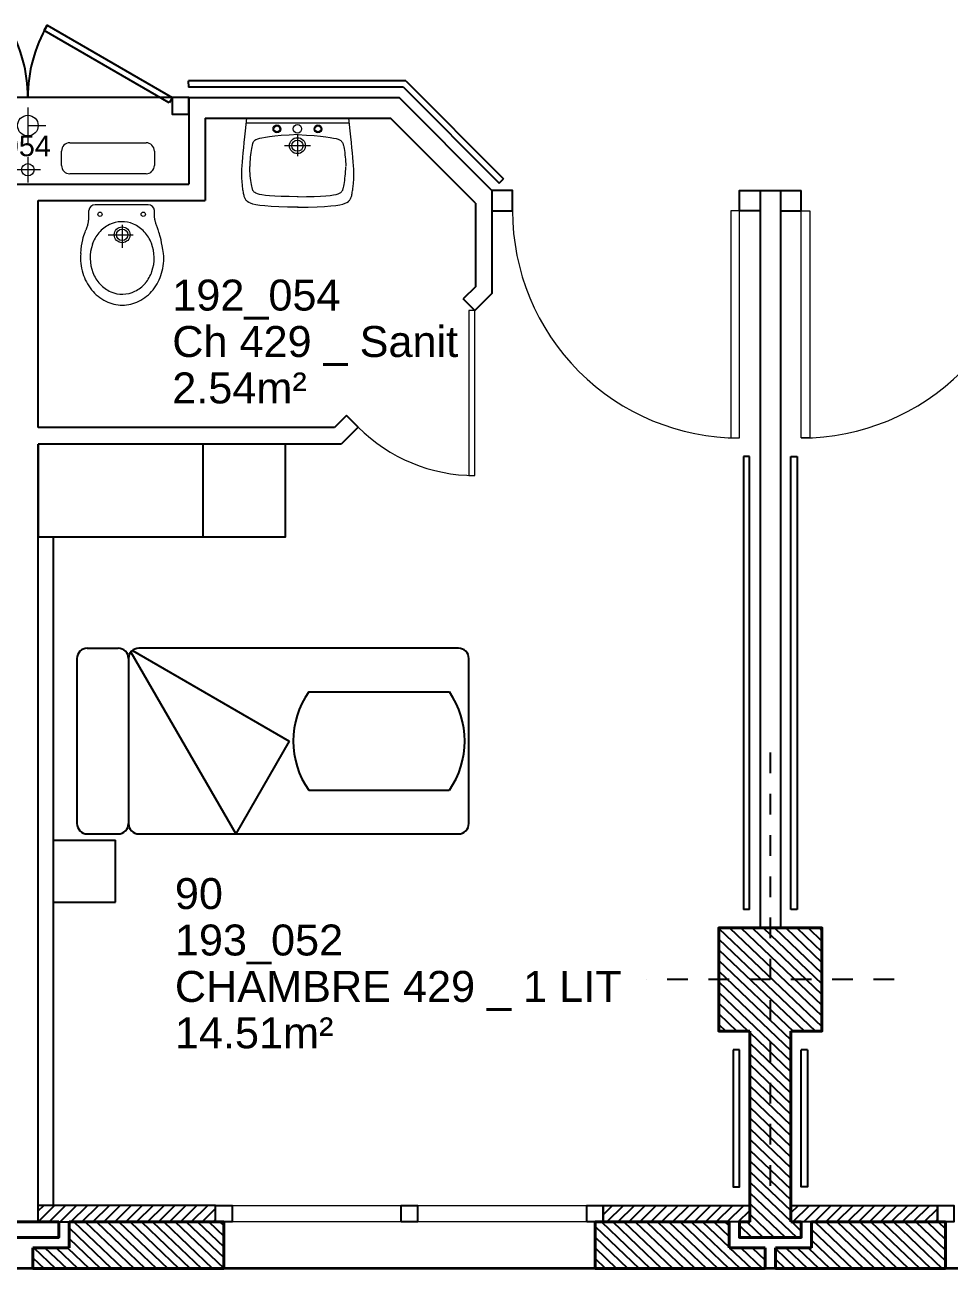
# Model space of a CAD drawing. Header units: metres. Extents: x -8 to 211, y -5 to 116.
# Drawn here: x 190.99 to 195.47, y 48.7 to 54.82 of the extents above; entities that cross this region are included whole.
import ezdxf

# ---------------------------------------------------------------- set-up
doc = ezdxf.new("R2010")
doc.units = ezdxf.units.M
doc.header["$LTSCALE"] = 0.6
doc.header["$MEASUREMENT"] = 0
doc.linetypes.add('CACHÉ', pattern=[0.25, 0.125, -0.125])
doc.linetypes.add('CONTINU', pattern=[0])
doc.layers.get('0').update_dxf_attribs({"linetype": 'CONTINUOUS'})
for name, color, linetype in [('001axes', 1, 'CONTINUOUS'), ('009 main courante', 181, 'CONTINUOUS'), ('400 Lits', 150, 'CONTINUOUS'), ('A_AGENC', 204, 'CONTINUOUS'), ('A_EQMP', 142, 'CONTINUOUS'), ('A_Etiqu_Gaine', 8, 'CONTINUOUS'), ('A_Etiqu_Gaine_ancien', 8, 'CONTINUOUS'), ('A_Etiqu_Gaine_code', 8, 'CONTINUOUS'), ('A_Etiqu_Local', 8, 'CONTINUOUS'), ('A_Etiqu_Local_ancien', 8, 'CONTINUOUS'), ('A_HACH_CLOIS', 7, 'CONTINU'), ('A_HACH_STRUC', 7, 'CONTINUOUS'), ('A_MUR_CLOIS', 8, 'CONTINU'), ('A_MURS_ALÈG', 7, 'CONTINU')]:
    doc.layers.add(name, color=color, linetype=linetype)
for name, color, linetype, lineweight in [('A_CHASS', 4, 'CONTINU', 0), ('A_MURS_STRU', 7, 'CONTINU', 40), ('A_PORTE', 8, 'CONTINU', 0), ('A_SANI', 5, 'CONTINU', 0), ('CONTOUR', 54, 'CONTINUOUS', 30)]:
    doc.layers.add(name, color=color, linetype=linetype, lineweight=lineweight)
doc.styles.add('Attribut', font='arial.ttf')

# ---------------------------------------------------------------- blocks, each defined once
blk = doc.blocks.new('A_Etiqu_Local')
at = {"style": 'Attribut', "flags": 1}
for tag, p in [('CODE_HOPITAL', (-0.4463, 1.632)), ('CODE_SITE', (-0.4463, 1.407)), ('CODE_BATIMENT', (-0.4463, 1.182)), ('CODE_SECTEUR', (-0.4463, 0.957)), ('CODE_ETAGE', (-0.4463, 0.732)), ('NOM_NORMALISE', (-0.4463, -0.843)), ('SECTEUR_ACTIVITE', (-0.4463, -1.068)), ('SOUS_SECTEUR_ACTIVITE', (-0.4463, -1.293)), ('VOLUME', (-0.4463, -1.518)), ('SERVICE', (-0.4463, -1.743)), ('CODE_UG', (-0.4463, -1.968)), ('CODE_UA', (-0.4463, -2.193)), ('CODE_POLE', (-0.4463, -2.418)), ('OCCUPANT_EXTERNE', (-0.4463, -2.643)), ('DISPONIBILITE', (-0.4463, -2.868)), ('ACCES_HANDICAPES', (-0.4463, -3.093)), ('NATURE_SOL', (-0.4463, -3.318)), ('RISQUE_LABORATOIRE', (-0.4463, -3.543)), ('AMIANTE', (-0.4463, -3.768))]:
    blk.add_attdef(tag, p, '', height=0.15, dxfattribs=at)
at = {"layer": 'A_Etiqu_Local', "style": 'Attribut'}
for tag, p in [('CODE_PIECE', (-0.4463, 0.282)), ('NOM_USAGE', (-0.4463, 0.057)), ('SURFACE', (-0.4463, -0.168))]:
    blk.add_attdef(tag, p, '', height=0.15, dxfattribs=at)
at = {"layer": 'A_Etiqu_Local_ancien', "style": 'Attribut'}
blk.add_attdef('CODE_PIECE_ANCIEN', (-0.4463, 0.507), '', height=0.15, dxfattribs=at)
blk = doc.blocks.new('A_Etiqu_Gaine')
at = {"style": 'Attribut', "flags": 1}
for tag, p in [('CODE_HOPITAL', (-0.4323, 0.8651)), ('CODE_SITE', (-0.4323, 0.7151)), ('CODE_BATIMENT', (-0.4323, 0.5651)), ('CODE_SECTEUR', (-0.4323, 0.4151)), ('CODE_ETAGE', (-0.4323, 0.2651)), ('NOM_NORMALISE', (-0.4323, -0.3349)), ('SECTEUR_ACTIVITE', (-0.4323, -0.4849)), ('SOUS_SECTEUR_ACTIVITE', (-0.4323, -0.6349)), ('SURFACE', (-0.4323, -0.7849)), ('CODE_UG', (-0.4323, -0.9349)), ('CODE_POLE', (-0.4323, -1.0849)), ('AMIANTE', (-0.4323, -1.2349))]:
    blk.add_attdef(tag, p, '', height=0.1, dxfattribs=at)
at = {"layer": 'A_Etiqu_Gaine', "style": 'Attribut'}
blk.add_attdef('NOM_USAGE', (-0.4323, -0.1849), '', height=0.1, dxfattribs=at)
at = {"layer": 'A_Etiqu_Gaine_ancien', "style": 'Attribut'}
blk.add_attdef('CODE_PIECE_ANCIEN', (-0.4323, 0.1151), '', height=0.1, dxfattribs=at)
at = {"layer": 'A_Etiqu_Gaine_code', "style": 'Attribut'}
blk.add_attdef('CODE_PIECE', (-0.4323, -0.0349), '', height=0.1, dxfattribs=at)

msp = doc.modelspace()

# ---------------------------------------------------------------- hatches: boundary and pattern name
at = {"layer": 'A_HACH_CLOIS'}
h = msp.add_hatch(dxfattribs=at)
h.set_pattern_fill('ANSI31', color=8, scale=0.3, style=0)
h.set_pattern_definition([(45, (191.049876, 49.021403), (-0.0265165, 0.0265165), [])])
h.paths.add_polyline_path([(191.9098, 49.1014), (191.0499, 49.1014), (191.0499, 49.0214), (191.9098, 49.0214)])
h.paths.add_polyline_path([(194.5, 49.1014), (193.7898, 49.1014), (193.7898, 49.0214), (194.5, 49.0214)])
h.paths.add_polyline_path([(195.4099, 49.1014), (194.7001, 49.1014), (194.7001, 49.0214), (195.4099, 49.0214)])
h.paths.add_polyline_path([(198.1162, 49.1014), (197.2899, 49.1014), (197.2899, 49.0214), (198.1162, 49.0214)])
at = {"layer": 'A_HACH_STRUC', "linetype": 'Continuous'}
h = msp.add_hatch(dxfattribs=at)
h.set_pattern_fill('ANSI31', color=8, scale=0.3, angle=-88.5553, style=0)
h.paths.add_polyline_path([(194.8499, 50.4462), (194.3499, 50.4462), (194.3499, 49.9462), (194.5, 49.9462), (194.5, 49.0214), (194.4499, 49.0214), (194.4499, 48.9464), (194.7499, 48.9464), (194.7499, 49.0214), (194.7001, 49.0214), (194.7001, 49.9462), (194.8499, 49.9462)])
h = msp.add_hatch(dxfattribs=at)
h.set_pattern_fill('ANSI31', color=8, scale=0.3, angle=-88.5553, style=0)
h.set_pattern_definition([(316.4447, (191.024783, 48.7964), (0.02583954, 0.0271766), [])])
h.paths.add_polyline_path([(191.9497, 49.0214), (191.9098, 49.0214), (191.1998, 49.0214), (191.1998, 48.8964), (191.0248, 48.8964), (191.0248, 48.7964), (191.9497, 48.7964)])
h.paths.add_polyline_path([(194.3999, 49.0214), (193.7898, 49.0214), (193.75, 49.0214), (193.75, 48.7964), (194.5749, 48.7964), (194.5749, 48.8964), (194.3999, 48.8964)])
h.paths.add_polyline_path([(195.4498, 49.0214), (195.4099, 49.0214), (194.7999, 49.0214), (194.7999, 48.8964), (194.6249, 48.8964), (194.6249, 48.7964), (195.4498, 48.7964)])

# ---------------------------------------------------------------- linework, layer by layer
at = {"layer": '001axes', "color": 8, "linetype": 'CACHÉ'}
for p, q in [((194.5999, 51.2962), (194.5999, 49.1176)), ((195.1999, 50.1962), (193.9999, 50.1962))]:
    msp.add_line(p, q, dxfattribs=at)
at = {"layer": '009 main courante', "color": 8, "linetype": 'Continuous'}
for p, q in [((191.7797, 54.5209), (191.7796, 54.5509)), ((192.833, 54.5509), (191.7796, 54.5509)), ((192.8206, 54.5209), (191.7796, 54.5209)), ((192.8206, 54.5209), (193.2852, 54.0563)), ((192.833, 54.5509), (193.3064, 54.0775)), ((193.2852, 54.0563), (193.3064, 54.0775)), ((194.4997, 52.7311), (194.4697, 52.7311)), ((194.4697, 52.7311), (194.4697, 50.5362)), ((194.4997, 50.5362), (194.4997, 52.7311)), ((194.7001, 50.5362), (194.7001, 52.7311)), ((194.7001, 52.7311), (194.7301, 52.7311)), ((194.7301, 52.7311), (194.7301, 50.5362)), ((194.4997, 50.5362), (194.4697, 50.5362)), ((194.7301, 50.5362), (194.7001, 50.5362)), ((194.4497, 49.8562), (194.4197, 49.8562)), ((194.7801, 49.8562), (194.7501, 49.8562))]:
    msp.add_line(p, q, dxfattribs=at)
for points in [[(194.4197, 49.8562), (194.4197, 49.1914), (194.4497, 49.1914), (194.4497, 49.8562)], [(194.7801, 49.8562), (194.7801, 49.1914), (194.7501, 49.1914), (194.7501, 49.8562)]]:
    msp.add_lwpolyline(points, dxfattribs=at)
at = {"layer": '400 Lits', "color": 8, "linetype": 'Continuous'}
for p, q in [((191.2379, 51.7519), (191.2379, 50.9519)), ((191.2879, 51.8019), (191.4379, 51.8019)), ((191.4879, 51.7519), (191.4879, 50.9519)), ((191.4879, 51.7519), (191.4879, 50.9519)), ((191.4879, 51.7519), (191.4879, 50.9519)), ((191.4988, 51.7831), (192.0076, 50.9019)), ((191.5068, 51.791), (192.2674, 51.3519)), ((193.0879, 51.8019), (191.5377, 51.8019)), ((193.1379, 50.9519), (193.1379, 51.7519)), ((192.3619, 51.5905), (193.0434, 51.5905)), ((192.2674, 51.3519), (192.0076, 50.9019)), ((192.3619, 51.1134), (193.0434, 51.1134)), ((191.2879, 50.9019), (191.4379, 50.9019)), ((191.5377, 50.9019), (193.0879, 50.9019))]:
    msp.add_line(p, q, dxfattribs=at)
for centre, radius, start, end in [((191.2879, 51.7519), 0.05, 89.99938, 179.99947), ((191.4379, 51.7519), 0.05, 0.00053, 90.00062), ((191.5379, 51.7519), 0.05, 89.99948, 179.99937), ((193.0879, 51.7519), 0.05, 0.00168, 90.00176), ((192.7027, 51.3519), 0.416, 145.00777, 214.99254), ((192.7027, 51.3519), 0.416, 325.00791, 34.99193), ((191.2879, 50.9519), 0.05, 180.00168, 270.00176), ((191.4379, 50.9519), 0.05, 269.99824, 359.99832), ((191.5379, 50.9519), 0.05, 180.00168, 270.00176), ((193.0879, 50.9519), 0.05, 269.99938, 359.99947)]:
    msp.add_arc(centre, radius, start, end, dxfattribs=at)
at = {"layer": 'A_AGENC', "color": 8, "linetype": 'Continuous'}
msp.add_line((191.7799, 54.4709), (190.2199, 54.4709), dxfattribs=at)
msp.add_lwpolyline([(191.6849, 54.4449), (191.0787, 54.7949), (191.0937, 54.8209), (191.6999, 54.4709)], close=True, dxfattribs=at)
msp.add_lwpolyline([(191.6999, 54.4709), (191.6999, 54.3909), (191.7799, 54.3909), (191.7799, 54.4709)], dxfattribs=at)
for centre, start, end in [((190.2999, 54.4709), 359.99998, 29.99998), ((191.6999, 54.4709), 150, 179.99999)]:
    msp.add_arc(centre, 0.7, start, end, dxfattribs=at)
at = {"layer": 'A_CHASS', "color": 8, "linetype": 'Continuous'}
for p, q in [((191.9898, 49.1014), (193.7098, 49.1014)), ((193.7098, 49.0214), (191.9898, 49.0214))]:
    msp.add_line(p, q, dxfattribs=at)
at = {"layer": 'A_EQMP', "color": 8, "linetype": 'Continuous'}
for p, q in [((191.8499, 52.3409), (191.8499, 52.7909)), ((191.1247, 49.1014), (191.1247, 52.3409)), ((191.1247, 50.8711), (191.4248, 50.8711)), ((191.4247, 50.5711), (191.4247, 50.8711)), ((191.1247, 50.5711), (191.4247, 50.5711))]:
    msp.add_line(p, q, dxfattribs=at)
msp.add_lwpolyline([(191.0499, 52.7909), (191.0499, 52.3409), (192.2499, 52.3409), (192.2499, 52.7909)], close=True, dxfattribs=at)
at = {"layer": 'A_MUR_CLOIS', "color": 8, "linetype": 'Continuous'}
for p, q in [((191.7799, 54.4709), (191.7799, 54.0514)), ((191.7799, 54.4709), (192.7996, 54.4709)), ((193.2496, 54.0209), (192.7996, 54.4709)), ((191.8599, 54.3709), (191.8599, 53.9714)), ((191.8599, 54.3709), (192.7582, 54.3709)), ((193.1696, 53.9595), (192.7582, 54.3709)), ((190.2199, 54.0514), (191.7799, 54.0514)), ((193.2496, 54.0209), (193.2496, 53.5209)), ((194.5499, 54.0209), (194.5499, 50.4462)), ((194.6499, 54.0209), (194.6499, 50.4462)), ((191.0499, 52.8709), (191.0499, 53.9714)), ((191.0499, 53.9714), (191.8599, 53.9714)), ((193.1696, 53.9595), (193.1696, 53.5541)), ((193.1696, 53.5541), (193.1108, 53.4953)), ((193.2496, 53.5209), (193.1674, 53.4388)), ((193.1674, 53.4388), (193.1108, 53.4953)), ((192.5451, 52.9297), (192.4864, 52.8709)), ((192.6017, 52.8731), (192.5451, 52.9297)), ((192.4864, 52.8709), (191.0499, 52.8709)), ((192.6017, 52.8731), (192.5196, 52.7909)), ((191.0499, 49.0214), (191.0499, 52.7909)), ((192.5196, 52.7909), (191.0499, 52.7909))]:
    msp.add_line(p, q, dxfattribs=at)
for points in [[(193.2498, 53.9209), (193.3498, 53.9209), (193.3498, 54.0209), (193.2498, 54.0209)], [(194.5499, 53.9209), (194.4499, 53.9209), (194.4499, 54.0209), (194.7499, 54.0209)], [(194.6499, 53.9209), (194.7499, 53.9209), (194.7499, 54.0209)], [(191.0497, 49.0214), (191.9098, 49.0214), (191.9098, 49.1014), (191.0497, 49.1014)]]:
    msp.add_lwpolyline(points, dxfattribs=at)
for points in [[(191.9098, 49.0214), (191.9098, 49.1014), (191.9898, 49.1014), (191.9898, 49.0214)], [(192.8098, 49.0214), (192.8098, 49.1014), (192.8898, 49.1014), (192.8898, 49.0214)], [(193.7098, 49.0214), (193.7098, 49.1014), (193.7898, 49.1014), (193.7898, 49.0214)], [(193.7898, 49.0214), (193.7898, 49.1014), (194.5, 49.1014), (194.5, 49.0214)], [(194.7001, 49.0214), (194.7001, 49.1014), (195.4099, 49.1014), (195.4099, 49.0214)], [(195.4099, 49.0214), (195.4099, 49.1014), (195.4899, 49.1014), (195.4899, 49.0214)]]:
    msp.add_lwpolyline(points, close=True, dxfattribs=at)
at = {"layer": 'A_MURS_ALÈG', "color": 8, "ltscale": 200}
for p, q in [((191.9497, 48.7964), (193.75, 48.7964)), ((195.4498, 48.7964), (197.2501, 48.7964))]:
    msp.add_line(p, q, dxfattribs=at)
at = {"layer": 'A_MURS_STRU', "color": 8, "linetype": 'Continuous'}
for p, q in [((194.5, 49.9462), (194.5, 49.0214)), ((194.7001, 49.9462), (194.7001, 49.0214)), ((191.1998, 48.8964), (191.1998, 49.0214)), ((191.1998, 49.0214), (191.9497, 49.0214)), ((191.9497, 48.7964), (191.9497, 49.0214)), ((194.3999, 49.0214), (193.75, 49.0214)), ((193.75, 48.7964), (193.75, 49.0214)), ((194.3999, 48.8964), (194.3999, 49.0214)), ((194.7999, 48.8964), (194.7999, 49.0214)), ((194.7999, 49.0214), (195.4498, 49.0214)), ((195.4498, 48.7964), (195.4498, 49.0214)), ((191.0248, 48.8964), (191.1998, 48.8964)), ((191.0248, 48.7964), (191.0248, 48.8964)), ((194.5749, 48.8964), (194.3999, 48.8964)), ((194.5749, 48.7964), (194.5749, 48.8964)), ((194.6249, 48.8964), (194.7999, 48.8964)), ((194.6249, 48.7964), (194.6249, 48.8964)), ((191.0248, 48.7964), (191.9497, 48.7964)), ((194.5749, 48.7964), (193.75, 48.7964)), ((194.6249, 48.7964), (195.4498, 48.7964))]:
    msp.add_line(p, q, dxfattribs=at)
for points in [[(194.5, 49.9462), (194.3499, 49.9462), (194.3499, 50.4462), (194.8499, 50.4462), (194.8499, 49.9462), (194.7, 49.9462)], [(191.1498, 49.0214), (190.8498, 49.0214), (190.8498, 48.9464), (191.1498, 48.9464), (191.1498, 49.0214)], [(194.5, 49.0214), (194.4499, 49.0214), (194.4499, 48.9464), (194.7499, 48.9464), (194.7499, 49.0214), (194.7001, 49.0214)]]:
    msp.add_lwpolyline(points, dxfattribs=at)
at = {"layer": 'A_PORTE', "color": 8, "linetype": 'Continuous'}
for p, q in [((194.4086, 53.9209), (194.4086, 52.8209)), ((194.4499, 53.9209), (194.4086, 53.9209)), ((194.4499, 52.8209), (194.4499, 53.9209)), ((194.7499, 52.8209), (194.7499, 53.9209)), ((194.7499, 53.9209), (194.7912, 53.9209)), ((194.7912, 53.9209), (194.7912, 52.8209)), ((193.1377, 53.4388), (193.1377, 52.6388)), ((193.1677, 53.4388), (193.1377, 53.4388)), ((193.1677, 52.6388), (193.1677, 53.4388)), ((194.4086, 52.8209), (194.4499, 52.8209)), ((194.7912, 52.8209), (194.7499, 52.8209)), ((193.1377, 52.6388), (193.1677, 52.6388))]:
    msp.add_line(p, q, dxfattribs=at)
for centre, radius, start, end in [((194.4499, 53.9209), 1.1, 179.99995, 270), ((194.7499, 53.9209), 1.1, 270, 0.00005), ((193.1677, 53.4388), 0.8, 224.99998, 270)]:
    msp.add_arc(centre, radius, start, end, dxfattribs=at)
at = {"layer": 'A_SANI', "color": 8, "linetype": 'Continuous'}
for p, q in [((190.9998, 54.4226), (190.9998, 54.2469)), ((190.9998, 54.3347), (191.0876, 54.3347)), ((192.0552, 54.3092), (192.0582, 54.3395)), ((192.0582, 54.3395), (192.0613, 54.3709)), ((192.5566, 54.3709), (192.0613, 54.3709)), ((192.5566, 54.346), (192.0613, 54.346)), ((192.5597, 54.3395), (192.5566, 54.3709)), ((192.5628, 54.3092), (192.5597, 54.3395)), ((192.0469, 54.2264), (192.0495, 54.2525)), ((192.0495, 54.2525), (192.0523, 54.2802)), ((192.0523, 54.2802), (192.0552, 54.3092)), ((192.0914, 54.2524), (192.0903, 54.2501)), ((192.0927, 54.2545), (192.0914, 54.2524)), ((192.0941, 54.2565), (192.0927, 54.2545)), ((192.0958, 54.2583), (192.0941, 54.2565)), ((192.0977, 54.2601), (192.0958, 54.2583)), ((192.0999, 54.2618), (192.0977, 54.2601)), ((192.1053, 54.2651), (192.0999, 54.2618)), ((192.1126, 54.2683), (192.1053, 54.2651)), ((192.1223, 54.2714), (192.1126, 54.2683)), ((192.1351, 54.2745), (192.1223, 54.2714)), ((192.1515, 54.2774), (192.1351, 54.2745)), ((192.1722, 54.2804), (192.1515, 54.2774)), ((192.1978, 54.2833), (192.1722, 54.2804)), ((192.2289, 54.2862), (192.1978, 54.2833)), ((192.2662, 54.2891), (192.2289, 54.2862)), ((192.3101, 54.2921), (192.2662, 54.2891)), ((192.3068, 54.2921), (192.3507, 54.2891)), ((192.307, 54.2884), (192.307, 54.1863)), ((192.3507, 54.2891), (192.388, 54.2862)), ((192.388, 54.2862), (192.4191, 54.2833)), ((192.4191, 54.2833), (192.4447, 54.2804)), ((192.4447, 54.2804), (192.4654, 54.2774)), ((192.4654, 54.2774), (192.4819, 54.2745)), ((192.4819, 54.2745), (192.4946, 54.2714)), ((192.4946, 54.2714), (192.5043, 54.2683)), ((192.5043, 54.2683), (192.5116, 54.2651)), ((192.5116, 54.2651), (192.517, 54.2618)), ((192.517, 54.2618), (192.5192, 54.2601)), ((192.5192, 54.2601), (192.5211, 54.2583)), ((192.5211, 54.2583), (192.5228, 54.2565)), ((192.5228, 54.2565), (192.5242, 54.2545)), ((192.5242, 54.2545), (192.5255, 54.2524)), ((192.5255, 54.2524), (192.5266, 54.2501)), ((192.5657, 54.2802), (192.5628, 54.3092)), ((192.5685, 54.2525), (192.5657, 54.2802)), ((192.5711, 54.2264), (192.5685, 54.2525)), ((191.1632, 54.1414), (191.1632, 54.2114)), ((191.2032, 54.2514), (191.5732, 54.2514)), ((191.6132, 54.2114), (191.6132, 54.1414)), ((192.0424, 54.1793), (192.0445, 54.202)), ((192.0445, 54.202), (192.0469, 54.2264)), ((192.0794, 54.1932), (192.0782, 54.1821)), ((192.0807, 54.2038), (192.0794, 54.1932)), ((192.0821, 54.2138), (192.0807, 54.2038)), ((192.0836, 54.2231), (192.0821, 54.2138)), ((192.0851, 54.2315), (192.0836, 54.2231)), ((192.0867, 54.2388), (192.0851, 54.2315)), ((192.0875, 54.242), (192.0867, 54.2388)), ((192.0884, 54.2449), (192.0875, 54.242)), ((192.0893, 54.2476), (192.0884, 54.2449)), ((192.0903, 54.2501), (192.0893, 54.2476)), ((192.3702, 54.2374), (192.2438, 54.2374)), ((192.5266, 54.2501), (192.5276, 54.2476)), ((192.5276, 54.2476), (192.5285, 54.2449)), ((192.5285, 54.2449), (192.5294, 54.242)), ((192.5294, 54.242), (192.5302, 54.2388)), ((192.5302, 54.2388), (192.5318, 54.2315)), ((192.5318, 54.2315), (192.5333, 54.2231)), ((192.5333, 54.2231), (192.5348, 54.2139)), ((192.5348, 54.2139), (192.5362, 54.2039)), ((192.5362, 54.2039), (192.5375, 54.1934)), ((192.5375, 54.1934), (192.5387, 54.1825)), ((192.5734, 54.202), (192.5711, 54.2264)), ((192.5756, 54.1793), (192.5734, 54.202)), ((190.9998, 54.1824), (190.9998, 54.0594)), ((192.0381, 54.1237), (192.0392, 54.1401)), ((192.0392, 54.1401), (192.0406, 54.1586)), ((192.0406, 54.1586), (192.0424, 54.1793)), ((192.0757, 54.1477), (192.0754, 54.1363)), ((192.0757, 54.125), (192.0754, 54.1363)), ((192.0764, 54.1592), (192.0757, 54.1477)), ((192.0772, 54.1707), (192.0764, 54.1592)), ((192.0782, 54.1821), (192.0772, 54.1707)), ((192.5387, 54.1825), (192.5397, 54.1714)), ((192.5397, 54.1714), (192.5405, 54.1603)), ((192.5405, 54.1603), (192.5411, 54.1493)), ((192.5411, 54.1493), (192.5415, 54.1385)), ((192.5411, 54.1234), (192.5415, 54.1342)), ((192.5774, 54.1586), (192.5756, 54.1793)), ((192.5788, 54.1401), (192.5774, 54.1586)), ((192.5799, 54.1237), (192.5788, 54.1401)), ((191.0613, 54.1209), (190.9383, 54.1209)), ((191.5732, 54.1014), (191.2032, 54.1014)), ((192.0372, 54.0972), (192.0373, 54.1032)), ((192.0372, 54.0914), (192.0372, 54.0972)), ((192.0373, 54.0857), (192.0372, 54.0914)), ((192.0373, 54.1032), (192.0374, 54.1096)), ((192.0376, 54.0801), (192.0373, 54.0857)), ((192.0374, 54.1096), (192.0377, 54.1164)), ((192.0379, 54.0745), (192.0376, 54.0801)), ((192.0377, 54.1164), (192.0381, 54.1237)), ((192.0382, 54.0688), (192.0379, 54.0745)), ((192.0387, 54.0629), (192.0382, 54.0688)), ((192.0764, 54.1135), (192.0757, 54.125)), ((192.0772, 54.1019), (192.0764, 54.1135)), ((192.0782, 54.0906), (192.0772, 54.1019)), ((192.0794, 54.0795), (192.0782, 54.0906)), ((192.0807, 54.0689), (192.0794, 54.0795)), ((192.0821, 54.0588), (192.0807, 54.0689)), ((192.5348, 54.0588), (192.5362, 54.0687)), ((192.5362, 54.0687), (192.5375, 54.0792)), ((192.5375, 54.0792), (192.5387, 54.0901)), ((192.5387, 54.0901), (192.5397, 54.1012)), ((192.5397, 54.1012), (192.5405, 54.1124)), ((192.5405, 54.1124), (192.5411, 54.1234)), ((192.5793, 54.0629), (192.5797, 54.0688)), ((192.5797, 54.0688), (192.5801, 54.0745)), ((192.5803, 54.1164), (192.5799, 54.1237)), ((192.5801, 54.0745), (192.5804, 54.0801)), ((192.5805, 54.1096), (192.5803, 54.1164)), ((192.5804, 54.0801), (192.5806, 54.0857)), ((192.5807, 54.1032), (192.5805, 54.1096)), ((192.5806, 54.0857), (192.5807, 54.0914)), ((192.5808, 54.0972), (192.5807, 54.1032)), ((192.5807, 54.0914), (192.5808, 54.0972)), ((192.0392, 54.0567), (192.0387, 54.0629)), ((192.0399, 54.0503), (192.0392, 54.0567)), ((192.0406, 54.0438), (192.0399, 54.0503)), ((192.0413, 54.0372), (192.0406, 54.0438)), ((192.0421, 54.0307), (192.0413, 54.0372)), ((192.043, 54.0242), (192.0421, 54.0307)), ((192.0439, 54.0179), (192.043, 54.0242)), ((192.0449, 54.0119), (192.0439, 54.0179)), ((192.0459, 54.0062), (192.0449, 54.0119)), ((192.0836, 54.0496), (192.0821, 54.0588)), ((192.0851, 54.0412), (192.0836, 54.0496)), ((192.0867, 54.0339), (192.0851, 54.0412)), ((192.0875, 54.0307), (192.0867, 54.0339)), ((192.0884, 54.0277), (192.0875, 54.0307)), ((192.0893, 54.025), (192.0884, 54.0277)), ((192.0903, 54.0225), (192.0893, 54.025)), ((192.0914, 54.0203), (192.0903, 54.0225)), ((192.0927, 54.0181), (192.0914, 54.0203)), ((192.0941, 54.0162), (192.0927, 54.0181)), ((192.0958, 54.0143), (192.0941, 54.0162)), ((192.0977, 54.0125), (192.0958, 54.0143)), ((192.0999, 54.0108), (192.0977, 54.0125)), ((192.1053, 54.0075), (192.0999, 54.0108)), ((192.1126, 54.0044), (192.1053, 54.0075)), ((192.5043, 54.0044), (192.5116, 54.0075)), ((192.5116, 54.0075), (192.517, 54.0108)), ((192.517, 54.0108), (192.5192, 54.0125)), ((192.5192, 54.0125), (192.5211, 54.0143)), ((192.5211, 54.0143), (192.5228, 54.0162)), ((192.5228, 54.0162), (192.5242, 54.0181)), ((192.5242, 54.0181), (192.5255, 54.0203)), ((192.5255, 54.0203), (192.5266, 54.0225)), ((192.5266, 54.0225), (192.5276, 54.025)), ((192.5276, 54.025), (192.5285, 54.0277)), ((192.5285, 54.0277), (192.5294, 54.0307)), ((192.5294, 54.0307), (192.5302, 54.0339)), ((192.5302, 54.0339), (192.5318, 54.0412)), ((192.5318, 54.0412), (192.5333, 54.0495)), ((192.5333, 54.0495), (192.5348, 54.0588)), ((192.5721, 54.0062), (192.5731, 54.0119)), ((192.5731, 54.0119), (192.5741, 54.0179)), ((192.5741, 54.0179), (192.575, 54.0242)), ((192.575, 54.0242), (192.5758, 54.0307)), ((192.5758, 54.0307), (192.5767, 54.0372)), ((192.5767, 54.0372), (192.5774, 54.0438)), ((192.5774, 54.0438), (192.5781, 54.0503)), ((192.5781, 54.0503), (192.5787, 54.0567)), ((192.5787, 54.0567), (192.5793, 54.0629)), ((191.5833, 53.9514), (191.3261, 53.9514)), ((192.0469, 54.0009), (192.0459, 54.0062)), ((192.048, 53.996), (192.0469, 54.0009)), ((192.0491, 53.9916), (192.048, 53.996)), ((192.0503, 53.9875), (192.0491, 53.9916)), ((192.0516, 53.9839), (192.0503, 53.9875)), ((192.0531, 53.9805), (192.0516, 53.9839)), ((192.0548, 53.9774), (192.0531, 53.9805)), ((192.0567, 53.9746), (192.0548, 53.9774)), ((192.0589, 53.9719), (192.0567, 53.9746)), ((192.0613, 53.9694), (192.0589, 53.9719)), ((192.064, 53.967), (192.0613, 53.9694)), ((192.0706, 53.9625), (192.064, 53.967)), ((192.0794, 53.9583), (192.0706, 53.9625)), ((192.0909, 53.9545), (192.0794, 53.9583)), ((192.1059, 53.951), (192.0909, 53.9545)), ((192.1253, 53.9479), (192.1059, 53.951)), ((192.1223, 54.0015), (192.1126, 54.0044)), ((192.1351, 53.9988), (192.1223, 54.0015)), ((192.1496, 53.9452), (192.1253, 53.9479)), ((192.1515, 53.9964), (192.1351, 53.9988)), ((192.1722, 53.9943), (192.1515, 53.9964)), ((192.1978, 53.9926), (192.1722, 53.9943)), ((192.2289, 53.9913), (192.1978, 53.9926)), ((192.2662, 53.9904), (192.2289, 53.9913)), ((192.3101, 53.9901), (192.2662, 53.9904)), ((192.3068, 53.9901), (192.3507, 53.9904)), ((192.3507, 53.9904), (192.388, 53.9913)), ((192.388, 53.9913), (192.4191, 53.9926)), ((192.4191, 53.9926), (192.4447, 53.9943)), ((192.4447, 53.9943), (192.4654, 53.9964)), ((192.4654, 53.9964), (192.4819, 53.9988)), ((192.4684, 53.9452), (192.4927, 53.9479)), ((192.4819, 53.9988), (192.4946, 54.0015)), ((192.4927, 53.9479), (192.512, 53.951)), ((192.4946, 54.0015), (192.5043, 54.0044)), ((192.512, 53.951), (192.5271, 53.9545)), ((192.5271, 53.9545), (192.5386, 53.9583)), ((192.5386, 53.9583), (192.5473, 53.9625)), ((192.5473, 53.9625), (192.5539, 53.967)), ((192.5539, 53.967), (192.5567, 53.9694)), ((192.5567, 53.9694), (192.5591, 53.9719)), ((192.5591, 53.9719), (192.5612, 53.9746)), ((192.5612, 53.9746), (192.5631, 53.9774)), ((192.5631, 53.9774), (192.5648, 53.9805)), ((192.5648, 53.9805), (192.5663, 53.9839)), ((192.5663, 53.9839), (192.5677, 53.9875)), ((192.5677, 53.9875), (192.5689, 53.9916)), ((192.5689, 53.9916), (192.57, 53.996)), ((192.57, 53.996), (192.5711, 54.0009)), ((192.5711, 54.0009), (192.5721, 54.0062)), ((191.2948, 53.8798), (191.2952, 53.8841)), ((191.2952, 53.8841), (191.2954, 53.8884)), ((191.2954, 53.8884), (191.2956, 53.8926)), ((191.2956, 53.8926), (191.2958, 53.8969)), ((191.2958, 53.8969), (191.2959, 53.9012)), ((191.2959, 53.9012), (191.296, 53.9056)), ((191.296, 53.9194), (191.2961, 53.9225)), ((191.296, 53.9146), (191.296, 53.9194)), ((191.296, 53.91), (191.296, 53.9146)), ((191.296, 53.9056), (191.296, 53.91)), ((191.6134, 53.9194), (191.6133, 53.9225)), ((191.6134, 53.9146), (191.6134, 53.9194)), ((191.6134, 53.91), (191.6134, 53.9146)), ((191.6135, 53.9056), (191.6134, 53.91)), ((191.6136, 53.9012), (191.6135, 53.9056)), ((191.6138, 53.8969), (191.6136, 53.9012)), ((191.6141, 53.8926), (191.6138, 53.8969)), ((191.6145, 53.8884), (191.6141, 53.8926)), ((191.615, 53.8841), (191.6145, 53.8884)), ((191.6158, 53.8798), (191.615, 53.8841)), ((192.1796, 53.943), (192.1496, 53.9452)), ((192.216, 53.9412), (192.1796, 53.943)), ((192.2595, 53.94), (192.216, 53.9412)), ((192.3109, 53.9392), (192.2595, 53.94)), ((192.307, 53.9392), (192.3584, 53.94)), ((192.3584, 53.94), (192.402, 53.9412)), ((192.402, 53.9412), (192.4384, 53.943)), ((192.4384, 53.943), (192.4684, 53.9452)), ((191.2773, 53.8185), (191.28, 53.8251)), ((191.28, 53.8251), (191.2824, 53.8308)), ((191.2824, 53.8308), (191.2835, 53.8334)), ((191.2835, 53.8334), (191.2846, 53.8359)), ((191.2846, 53.8359), (191.2855, 53.8382)), ((191.2855, 53.8382), (191.2864, 53.8405)), ((191.2864, 53.8405), (191.2872, 53.8426)), ((191.2872, 53.8426), (191.288, 53.8447)), ((191.288, 53.8447), (191.2887, 53.8467)), ((191.2887, 53.8467), (191.2893, 53.8488)), ((191.2893, 53.8488), (191.2899, 53.8508)), ((191.2899, 53.8508), (191.2905, 53.8529)), ((191.2905, 53.8529), (191.291, 53.8551)), ((191.291, 53.8551), (191.2915, 53.8572)), ((191.2915, 53.8572), (191.292, 53.8594)), ((191.292, 53.8594), (191.2924, 53.8617)), ((191.2924, 53.8617), (191.2928, 53.864)), ((191.2928, 53.864), (191.2932, 53.8662)), ((191.2932, 53.8662), (191.2935, 53.8685)), ((191.2935, 53.8685), (191.2938, 53.8708)), ((191.2938, 53.8708), (191.2941, 53.8731)), ((191.2941, 53.8731), (191.2944, 53.8753)), ((191.2944, 53.8753), (191.2948, 53.8798)), ((191.4571, 53.8544), (191.4571, 53.7421)), ((191.6166, 53.8753), (191.6158, 53.8798)), ((191.6172, 53.8731), (191.6166, 53.8753)), ((191.6177, 53.8708), (191.6172, 53.8731)), ((191.6183, 53.8685), (191.6177, 53.8708)), ((191.6189, 53.8662), (191.6183, 53.8685)), ((191.6196, 53.864), (191.6189, 53.8662)), ((191.6203, 53.8617), (191.6196, 53.864)), ((191.621, 53.8594), (191.6203, 53.8617)), ((191.6217, 53.8572), (191.621, 53.8594)), ((191.6224, 53.8551), (191.6217, 53.8572)), ((191.6231, 53.8529), (191.6224, 53.8551)), ((191.6239, 53.8508), (191.6231, 53.8529)), ((191.6246, 53.8488), (191.6239, 53.8508)), ((191.6254, 53.8467), (191.6246, 53.8488)), ((191.6261, 53.8447), (191.6254, 53.8467)), ((191.6269, 53.8426), (191.6261, 53.8447)), ((191.6277, 53.8405), (191.6269, 53.8426)), ((191.6286, 53.8382), (191.6277, 53.8405)), ((191.6294, 53.8359), (191.6286, 53.8382)), ((191.6303, 53.8334), (191.6294, 53.8359)), ((191.6313, 53.8308), (191.6303, 53.8334)), ((191.6333, 53.8251), (191.6313, 53.8308)), ((191.6356, 53.8185), (191.6333, 53.8251)), ((191.2607, 53.7518), (191.2632, 53.767)), ((191.2632, 53.767), (191.2658, 53.7803)), ((191.2658, 53.7803), (191.2687, 53.792)), ((191.2687, 53.792), (191.2716, 53.8021)), ((191.2716, 53.8021), (191.2745, 53.8109)), ((191.2745, 53.8109), (191.2773, 53.8185)), ((191.3888, 53.8056), (191.5108, 53.8056)), ((191.6379, 53.8109), (191.6356, 53.8185)), ((191.6405, 53.8021), (191.6379, 53.8109)), ((191.6431, 53.792), (191.6405, 53.8021)), ((191.6458, 53.7803), (191.6431, 53.792)), ((191.6486, 53.767), (191.6458, 53.7803)), ((191.6515, 53.7518), (191.6486, 53.767)), ((191.2569, 53.7153), (191.2586, 53.7346)), ((191.2586, 53.7346), (191.2607, 53.7518)), ((191.6544, 53.7346), (191.6515, 53.7518)), ((191.6573, 53.7153), (191.6544, 53.7346))]:
    msp.add_line(p, q, dxfattribs=at)
for centre, radius in [((190.9998, 54.3347), 0.05), ((192.2075, 54.3189), 0.0189), ((192.2075, 54.3189), 0.0144), ((192.307, 54.3189), 0.0204), ((192.4065, 54.3189), 0.0189), ((192.4065, 54.3189), 0.0144), ((192.307, 54.2374), 0.0387), ((192.307, 54.2374), 0.0274), ((190.9998, 54.1209), 0.03), ((191.3497, 53.9053), 0.0105), ((191.5597, 53.9053), 0.0105), ((191.4571, 53.8056), 0.0383), ((191.4571, 53.8056), 0.0276)]:
    msp.add_circle(centre, radius, dxfattribs=at)
for centre, radius, start, end in [((191.2032, 54.2114), 0.04, 89.99924, 179.99933), ((191.5732, 54.2114), 0.04, 359.99996, 90.00004), ((191.2032, 54.1414), 0.04, 179.99924, 269.99933), ((191.5732, 54.1414), 0.04, 269.99924, 359.99933), ((191.3261, 53.9214), 0.03, 90, 177.81647), ((191.5833, 53.9214), 0.03, 2.18352, 90), ((191.4654, 53.7132), 0.1581, 116.3097, 139.73192), ((191.4563, 53.7314), 0.1377, 66.06169, 116.31043), ((191.4481, 53.7128), 0.1581, 42.63921, 66.06143), ((191.4791, 53.7015), 0.1761, 139.7317, 161.08934), ((191.4348, 53.7006), 0.1761, 21.2818, 42.63944), ((191.4138, 53.6924), 0.1986, 341.0901, 21.24612), ((191.5152, 53.6944), 0.26, 175.53657, 196.69926), ((191.5005, 53.6942), 0.1986, 161.08941, 201.28007), ((191.3994, 53.6921), 0.2596, 343.77924, 4.98033), ((191.4911, 53.6871), 0.2348, 196.69969, 218.97872), ((191.4795, 53.686), 0.1761, 201.28133, 222.63897), ((191.4351, 53.6851), 0.1761, 319.7317, 341.08934), ((191.4259, 53.6843), 0.232, 321.3375, 343.77953), ((191.4717, 53.6714), 0.2098, 218.97843, 243.48104), ((191.4662, 53.6738), 0.1581, 222.63973, 246.06195), ((191.4579, 53.6552), 0.1377, 246.06169, 296.33377), ((191.4489, 53.6735), 0.1581, 296.30986, 319.73207), ((191.4456, 53.6686), 0.2069, 296.62296, 321.33762), ((191.4582, 53.6443), 0.1796, 243.48174, 270.00025), ((191.4582, 53.6435), 0.1787, 269.99999, 296.62297)]:
    msp.add_arc(centre, radius, start, end, dxfattribs=at)
at = {"layer": 'CONTOUR', "color": 8}
for points in [[(198.1162, 48.7964), (187.2499, 48.7964), (187.2499, 49.7211), (185.3999, 49.7211), (185.3999, 45.2712), (167.2002, 45.2712), (167.2002, 46.1716)], [(198.1162, 48.7968), (187.2499, 48.7968)]]:
    msp.add_lwpolyline(points, dxfattribs=at)

# ---------------------------------------------------------------- block references
at = {"layer": 'A_Etiqu_Gaine', "color": 8}
msp.add_blockref('A_Etiqu_Gaine', (190.9999, 54.2212), dxfattribs=at).add_auto_attribs({'CODE_PIECE': '191_054', 'NOM_USAGE': 'G46'})
at = {"layer": 'A_Etiqu_Local', "color": 8}
ref = msp.add_blockref('A_Etiqu_Local', (192.1464, 53.1563), dxfattribs=at)
ref.add_attrib('CODE_PIECE', '192_054', (191.7001, 53.4383), dxfattribs={"height": 0.15, "style": 'Attribut'})
ref.add_attrib('NOM_USAGE', 'Ch 429 _ Sanit', (191.7001, 53.2133), dxfattribs={"height": 0.15, "style": 'Attribut'})
ref.add_attrib('SURFACE', '2.54m²', (191.7001, 52.9883), dxfattribs={"height": 0.15, "style": 'Attribut'})
ref = msp.add_blockref('A_Etiqu_Local', (192.1591, 50.0308), dxfattribs=at)
ref.add_attrib('CODE_PIECE', '193_052', (191.7128, 50.3128), dxfattribs={"height": 0.15, "style": 'Attribut'})
ref.add_attrib('CODE_PIECE_ANCIEN', '90', (191.7128, 50.5378), dxfattribs={"layer": 'A_Etiqu_Local_ancien', "height": 0.15, "style": 'Attribut'})
ref.add_attrib('NOM_USAGE', 'CHAMBRE 429 _ 1 LIT', (191.7128, 50.0878), dxfattribs={"height": 0.15, "style": 'Attribut'})
ref.add_attrib('SURFACE', '14.51m²', (191.7128, 49.8628), dxfattribs={"height": 0.15, "style": 'Attribut'})

doc.saveas('drawing.dxf')
